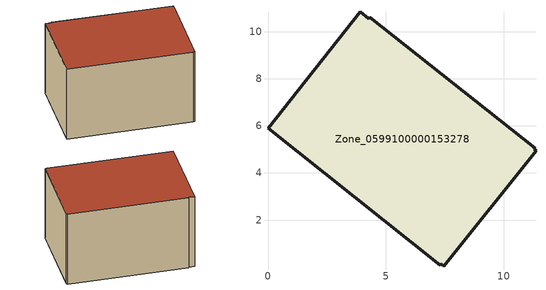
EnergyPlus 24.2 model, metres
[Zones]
Zone_0599100000153278
 floor ground (C_G): 7.36,0.14 7.32,0.09 0,5.9 3.93,10.84 4.28,10.55 4.33,10.6 11.34,5.04 11.31,5 11.38,4.95 7.47,0.05 z0.38
 wall outside (C_F): 4.33,10.6 4.28,10.55 3.93,10.84 0,5.9 7.32,0.09 7.36,0.14 7.47,0.05 11.38,4.95 11.31,5 11.34,5.04 4.33,10.6 z0.38:6.28
 roof outside (C_R): 7.36,0.14 7.47,0.05 11.38,4.95 11.31,5 11.34,5.04 4.33,10.6 4.28,10.55 3.93,10.84 0,5.9 7.32,0.09 z6.28
[BUILDING]
Pand.0599100000153278: North Axis=0; Terrain=City; Loads Convergence Tolerance Value=0.04; Temperature Convergence Tolerance Value=0.4; Solar Distribution=FullExterior; Maximum Number of Warmup Days=25; Minimum Number of Warmup Days=1
[Site:Location]
Rotterdam.The.Hague.AP_ZH_NLD Design_Conditions: Latitude=51.96; Longitude=4.45; Time Zone=1; Elevation=-4.5
[SITE:GROUNDTEMPERATURE:BUILDINGSURFACE]
18, 18, 18, 18, 18, 18, 18, 18, 18, 18, 18, 18
[MATERIAL] Thermal Absorptance=0.9; Solar Absorptance=0.7; Visible Absorptance=0.7
Name | Roughness | Thickness | Conductivity | Density | Specific Heat
G.TC.1946-1964 | MediumSmooth | 0.15 | 1 | 540 | 1210
F.TC.1946-1964 | Rough | 0.3 | 0.857143 | 1920 | 840
R.TC.1946-1964 | MediumRough | 0.2 | 0.235294 | 1500 | 1000
[CONSTRUCTION]
C_G: G.TC.1946-1964
C_F: F.TC.1946-1964
C_R: R.TC.1946-1964
[ZONE]
Zone_0599100000153278: Type=1; Multiplier=1; Ceiling Height=Autocalculate; Volume=Autocalculate; Floor Area=autocalculate; Part of Total Floor Area=Yes
[ZONEINFILTRATION:DESIGNFLOWRATE]
Infil_Zone_0599100000153278: Zone or ZoneList or Space or SpaceList=Zone_0599100000153278; Schedule=AlwaysOn; Design Flow Rate Calculation Method=Flow/Area; Flow Rate per Floor Area=0.003; Constant Term Coefficient=1; Temperature Term Coefficient=0; Velocity Term Coefficient=0; Velocity Squared Term Coefficient=0
[HVACTEMPLATE:ZONE:IDEALLOADSAIRSYSTEM]
Zone_0599100000153278: Maximum Heating Supply Air Temperature=50; Minimum Cooling Supply Air Temperature=13; Maximum Heating Supply Air Humidity Ratio=0.0156; Minimum Cooling Supply Air Humidity Ratio=0.0077; Heating Limit=NoLimit; Cooling Limit=NoLimit; Dehumidification Control Type=ConstantSensibleHeatRatio; Cooling Sensible Heat Ratio=0.7; Dehumidification Setpoint=60; Humidification Control Type=None; Humidification Setpoint=30; Outdoor Air Method=None; Outdoor Air Flow Rate per Person=0.00944; Outdoor Air Flow Rate per Zone Floor Area=0; Outdoor Air Flow Rate per Zone=0; Demand Controlled Ventilation Type=None; Outdoor Air Economizer Type=NoEconomizer; Heat Recovery Type=None; Sensible Heat Recovery Effectiveness=0.7; Latent Heat Recovery Effectiveness=0.65
[ZONECONTROL:THERMOSTAT]
ThermostatControl_Zone_0599100000153278: Zone or ZoneList=Zone_0599100000153278; Control Type Schedule=DualSetpointControlType; Control 1=Thermostat_Zone_0599100000153278; Temperature Difference Between Cutout And Setpoint=0
[THERMOSTATSETPOINT:DUALSETPOINT]
Thermostat_Zone_0599100000153278: Heating Setpoint Temperature Schedule=HeatingSetpoint_Zone_0599100000153278; Cooling Setpoint Temperature Schedule=CoolingSetpoint_Zone_0599100000153278
[SCHEDULE:COMPACT]
HeatingSetpoint_Zone_0599100000153278: Through: 12/31, For: AllDays, Until: 24:00, 21
CoolingSetpoint_Zone_0599100000153278: Through: 12/31, For: AllDays, Until: 24:00, 24
DualSetpointControlType: Through: 12/31, For: AllDays, Until: 24:00, 4
AlwaysOn: Through: 12/31, For: AllDays, Until: 24:00, 1
